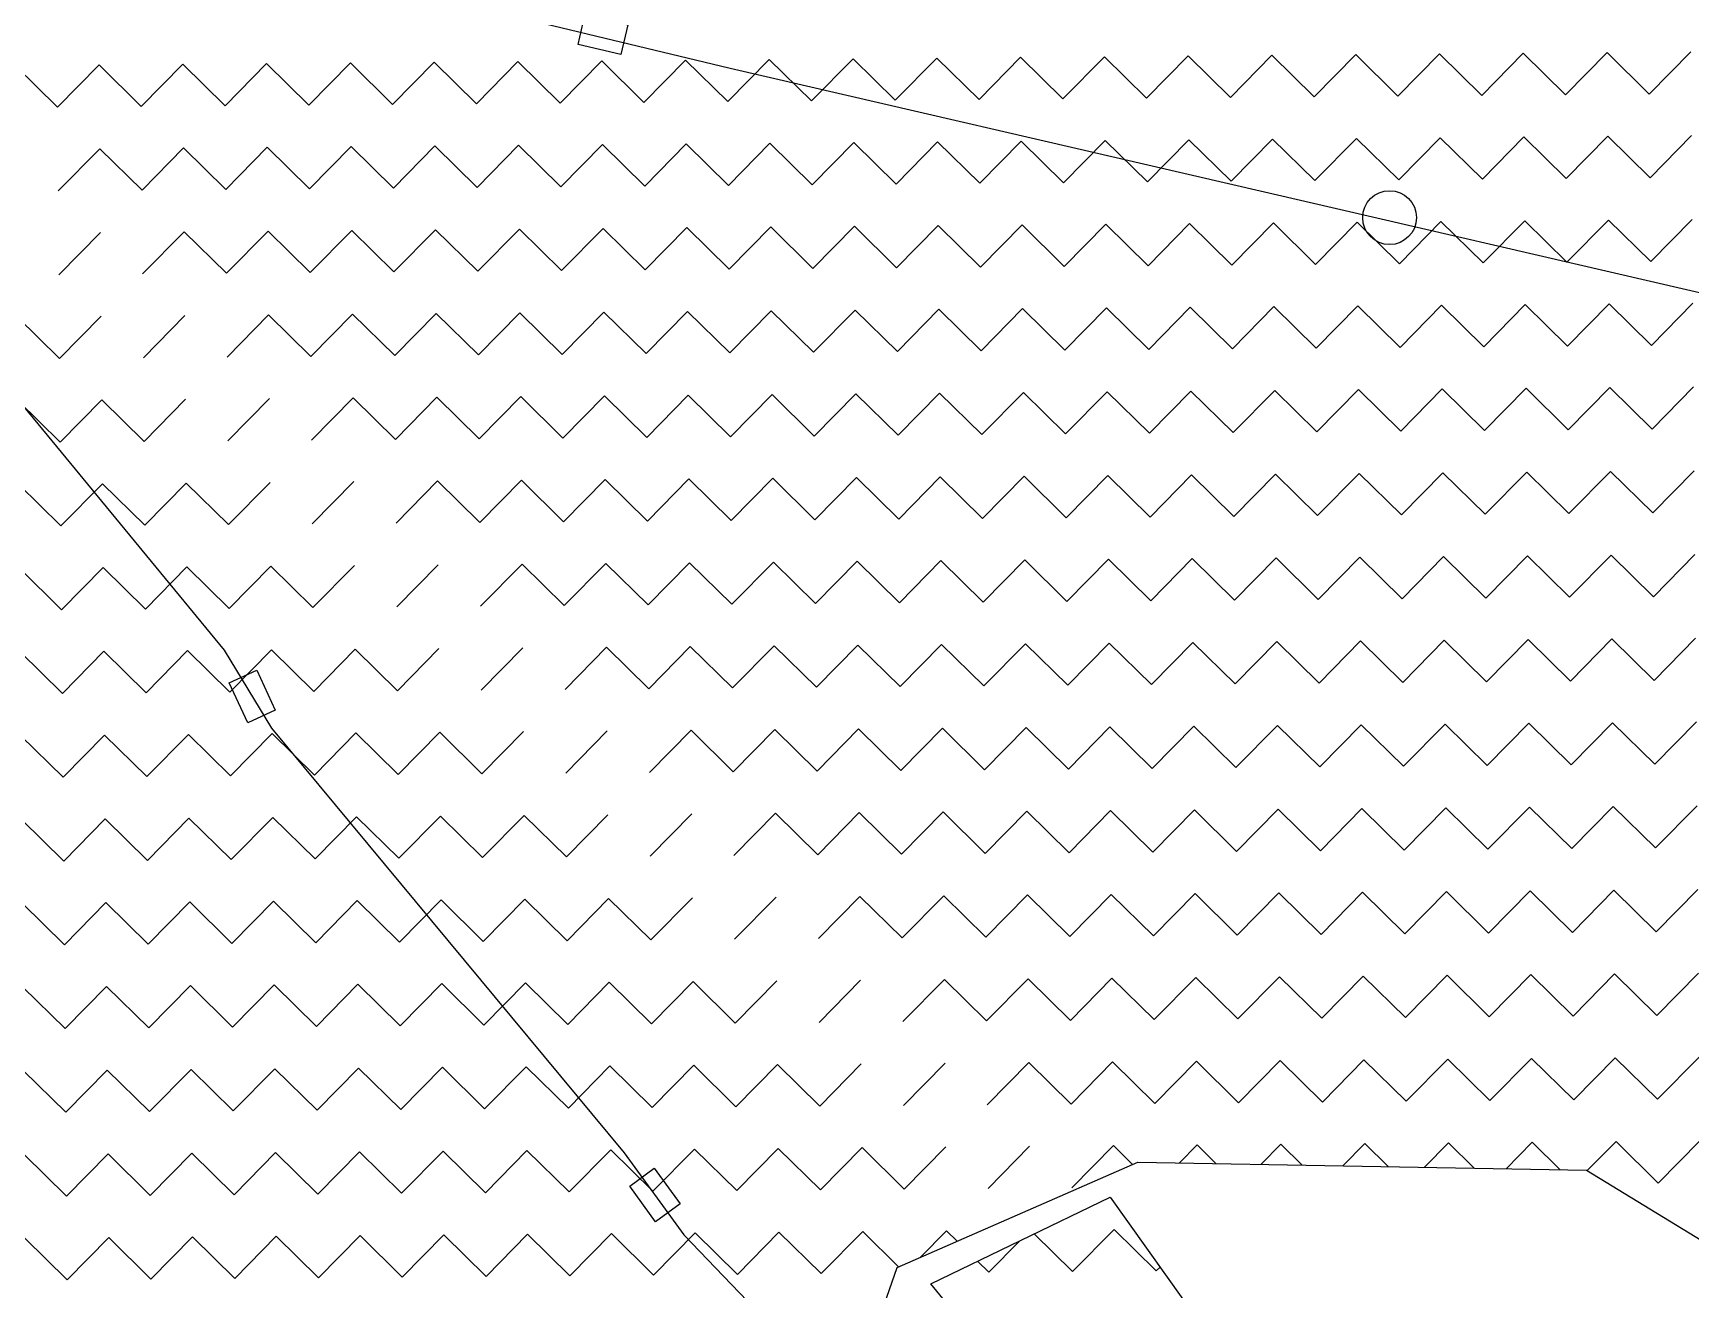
# Model space of a CAD drawing. Header units: metres. Extents: x 342804 to 346854, y 1762918 to 1765966.
# Drawn here: x 343807.9 to 344069.7, y 1764302.5 to 1764501 of the extents above; entities that cross this region are included whole.
import ezdxf

# ---------------------------------------------------------------- set-up
doc = ezdxf.new("R2010")
doc.units = ezdxf.units.M
doc.header["$MEASUREMENT"] = 0
doc.layers.add('POLY_HATCH', color=12, linetype='Continuous')
doc.layers.add('POLY_PARCEL', color=6, linetype='Continuous')

msp = doc.modelspace()

# ---------------------------------------------------------------- linework, layer by layer
for points in [[(343895.05, 1764503.89), (343901.82, 1764502.33), (343900.74, 1764497.64), (343893.97, 1764499.21)], [(343843.25, 1764400.42), (343846.16, 1764394.12), (343841.8, 1764392.1), (343838.89, 1764398.4)], [(343906, 1764321.74), (343910.09, 1764316.13), (343906.2, 1764313.3), (343902.12, 1764318.92)]]:
    msp.add_lwpolyline(points, close=True)
msp.add_circle((344022.13, 1764471.89), 4.25)
at = {"layer": 'POLY_HATCH', "linetype": 'Continuous'}
for p, q in [((343805.1, 1764495.9), (343811.77, 1764489.34)), ((343811.77, 1764489.34), (343818.33, 1764496.01)), ((343818.33, 1764496.01), (343825, 1764489.45)), ((343825, 1764489.45), (343831.56, 1764496.12)), ((343831.56, 1764496.12), (343838.23, 1764489.56)), ((343838.23, 1764489.56), (343844.79, 1764496.23)), ((343844.79, 1764496.23), (343851.46, 1764489.67)), ((343851.46, 1764489.67), (343858.02, 1764496.34)), ((343858.02, 1764496.34), (343864.69, 1764489.78)), ((343864.69, 1764489.78), (343871.25, 1764496.45)), ((343871.25, 1764496.45), (343877.92, 1764489.89)), ((343877.92, 1764489.89), (343884.48, 1764496.55)), ((343884.48, 1764496.55), (343891.15, 1764489.99)), ((343891.15, 1764489.99), (343897.71, 1764496.66)), ((343897.71, 1764496.66), (343904.38, 1764490.1)), ((343904.38, 1764490.1), (343910.94, 1764496.77)), ((343910.94, 1764496.77), (343917.61, 1764490.21)), ((343917.61, 1764490.21), (343924.17, 1764496.88)), ((343924.17, 1764496.88), (343930.84, 1764490.32)), ((343930.84, 1764490.32), (343937.4, 1764496.99)), ((343937.4, 1764496.99), (343944.07, 1764490.43)), ((343944.07, 1764490.43), (343950.63, 1764497.1)), ((343950.63, 1764497.1), (343957.3, 1764490.54)), ((343957.3, 1764490.54), (343963.86, 1764497.21)), ((343963.86, 1764497.21), (343970.53, 1764490.64)), ((343970.53, 1764490.64), (343977.09, 1764497.31)), ((343977.09, 1764497.31), (343983.76, 1764490.75)), ((343983.76, 1764490.75), (343990.32, 1764497.42)), ((343990.32, 1764497.42), (343996.99, 1764490.86)), ((343996.99, 1764490.86), (344003.55, 1764497.53)), ((344003.55, 1764497.53), (344010.22, 1764490.97)), ((344010.22, 1764490.97), (344016.78, 1764497.64)), ((344016.78, 1764497.64), (344023.45, 1764491.08)), ((344023.45, 1764491.08), (344030.01, 1764497.75)), ((344030.01, 1764497.75), (344036.68, 1764491.19)), ((344036.68, 1764491.19), (344043.24, 1764497.86)), ((344043.24, 1764497.86), (344049.91, 1764491.3)), ((344049.91, 1764491.3), (344056.47, 1764497.97)), ((344056.47, 1764497.97), (344063.14, 1764491.4)), ((344063.14, 1764491.4), (344069.7, 1764498.07)), ((343825.11, 1764476.22), (343831.67, 1764482.89)), ((343831.67, 1764482.89), (343838.34, 1764476.33)), ((343838.34, 1764476.33), (343844.9, 1764483)), ((343844.9, 1764483), (343851.57, 1764476.44)), ((343851.57, 1764476.44), (343858.13, 1764483.11)), ((343858.13, 1764483.11), (343864.8, 1764476.55)), ((343864.8, 1764476.55), (343871.36, 1764483.22)), ((343871.36, 1764483.22), (343878.03, 1764476.66)), ((343878.03, 1764476.66), (343884.59, 1764483.32)), ((343884.59, 1764483.32), (343891.26, 1764476.76)), ((343891.26, 1764476.76), (343897.82, 1764483.43)), ((343897.82, 1764483.43), (343904.49, 1764476.87)), ((343904.49, 1764476.87), (343911.05, 1764483.54)), ((343911.05, 1764483.54), (343917.72, 1764476.98)), ((343917.72, 1764476.98), (343924.28, 1764483.65)), ((343924.28, 1764483.65), (343930.95, 1764477.09)), ((343930.95, 1764477.09), (343937.51, 1764483.76)), ((343937.51, 1764483.76), (343944.18, 1764477.2)), ((343944.18, 1764477.2), (343950.74, 1764483.87)), ((343950.74, 1764483.87), (343957.41, 1764477.31)), ((343957.41, 1764477.31), (343963.97, 1764483.98)), ((343963.97, 1764483.98), (343970.64, 1764477.41)), ((343970.64, 1764477.41), (343977.2, 1764484.08)), ((343977.2, 1764484.08), (343983.87, 1764477.52)), ((343983.87, 1764477.52), (343990.43, 1764484.19)), ((343990.43, 1764484.19), (343997.1, 1764477.63)), ((343997.1, 1764477.63), (344003.66, 1764484.3)), ((344003.66, 1764484.3), (344010.33, 1764477.74)), ((344010.33, 1764477.74), (344016.89, 1764484.41)), ((344016.89, 1764484.41), (344023.56, 1764477.85)), ((344023.56, 1764477.85), (344030.12, 1764484.52)), ((344030.12, 1764484.52), (344036.79, 1764477.96)), ((344036.79, 1764477.96), (344043.35, 1764484.63)), ((344043.35, 1764484.63), (344050.02, 1764478.07)), ((344050.02, 1764478.07), (344056.58, 1764484.74)), ((344056.58, 1764484.74), (344063.25, 1764478.17)), ((344063.25, 1764478.17), (344069.81, 1764484.84)), ((343811.88, 1764476.11), (343818.44, 1764482.78)), ((343818.44, 1764482.78), (343825.11, 1764476.22)), ((343838.44, 1764463.1), (343845.01, 1764469.77)), ((343845.01, 1764469.77), (343851.67, 1764463.21)), ((343851.67, 1764463.21), (343858.24, 1764469.88)), ((343858.24, 1764469.88), (343864.9, 1764463.32)), ((343864.9, 1764463.32), (343871.47, 1764469.99)), ((343871.47, 1764469.99), (343878.13, 1764463.43)), ((343878.13, 1764463.43), (343884.7, 1764470.09)), ((343884.7, 1764470.09), (343891.36, 1764463.53)), ((343891.36, 1764463.53), (343897.93, 1764470.2)), ((343897.93, 1764470.2), (343904.59, 1764463.64)), ((343904.59, 1764463.64), (343911.16, 1764470.31)), ((343911.16, 1764470.31), (343917.82, 1764463.75)), ((343917.82, 1764463.75), (343924.39, 1764470.42)), ((343924.39, 1764470.42), (343931.05, 1764463.86)), ((343931.05, 1764463.86), (343937.62, 1764470.53)), ((343937.62, 1764470.53), (343944.28, 1764463.97)), ((343944.28, 1764463.97), (343950.85, 1764470.64)), ((343950.85, 1764470.64), (343957.52, 1764464.08)), ((343957.52, 1764464.08), (343964.08, 1764470.75)), ((343964.08, 1764470.75), (343970.75, 1764464.18)), ((343970.75, 1764464.18), (343977.31, 1764470.85)), ((343977.31, 1764470.85), (343983.98, 1764464.29)), ((343983.98, 1764464.29), (343990.54, 1764470.96)), ((343990.54, 1764470.96), (343997.21, 1764464.4)), ((343997.21, 1764464.4), (344003.77, 1764471.07)), ((344003.77, 1764471.07), (344010.44, 1764464.51)), ((344010.44, 1764464.51), (344017, 1764471.18)), ((344017, 1764471.18), (344023.67, 1764464.62)), ((344023.67, 1764464.62), (344030.23, 1764471.29)), ((344030.23, 1764471.29), (344036.9, 1764464.73)), ((344036.9, 1764464.73), (344043.46, 1764471.4)), ((344043.46, 1764471.4), (344050.13, 1764464.84)), ((344050.13, 1764464.84), (344056.69, 1764471.51)), ((344056.69, 1764471.51), (344063.36, 1764464.94)), ((344063.36, 1764464.94), (344069.92, 1764471.61)), ((343811.98, 1764462.88), (343818.55, 1764469.55)), ((343825.21, 1764462.99), (343831.78, 1764469.66)), ((343831.78, 1764469.66), (343838.44, 1764463.1)), ((343851.78, 1764449.98), (343858.34, 1764456.65)), ((343858.34, 1764456.65), (343865.01, 1764450.09)), ((343865.01, 1764450.09), (343871.57, 1764456.76)), ((343871.57, 1764456.76), (343878.24, 1764450.2)), ((343878.24, 1764450.2), (343884.8, 1764456.86)), ((343884.8, 1764456.86), (343891.47, 1764450.3)), ((343891.47, 1764450.3), (343898.03, 1764456.97)), ((343898.03, 1764456.97), (343904.7, 1764450.41)), ((343904.7, 1764450.41), (343911.26, 1764457.08)), ((343911.26, 1764457.08), (343917.93, 1764450.52)), ((343917.93, 1764450.52), (343924.49, 1764457.19)), ((343924.49, 1764457.19), (343931.16, 1764450.63)), ((343931.16, 1764450.63), (343937.72, 1764457.3)), ((343937.72, 1764457.3), (343944.39, 1764450.74)), ((343944.39, 1764450.74), (343950.95, 1764457.41)), ((343950.95, 1764457.41), (343957.62, 1764450.85)), ((343957.62, 1764450.85), (343964.18, 1764457.52)), ((343964.18, 1764457.52), (343970.85, 1764450.95)), ((343970.85, 1764450.95), (343977.41, 1764457.62)), ((343977.41, 1764457.62), (343984.08, 1764451.06)), ((343984.08, 1764451.06), (343990.64, 1764457.73)), ((343990.64, 1764457.73), (343997.31, 1764451.17)), ((343997.31, 1764451.17), (344003.87, 1764457.84)), ((344003.87, 1764457.84), (344010.54, 1764451.28)), ((344010.54, 1764451.28), (344017.1, 1764457.95)), ((344017.1, 1764457.95), (344023.77, 1764451.39)), ((344023.77, 1764451.39), (344030.33, 1764458.06)), ((344030.33, 1764458.06), (344037, 1764451.5)), ((344037, 1764451.5), (344043.56, 1764458.17)), ((344043.56, 1764458.17), (344050.23, 1764451.61)), ((344050.23, 1764451.61), (344056.79, 1764458.28)), ((344056.79, 1764458.28), (344063.46, 1764451.71)), ((344063.46, 1764451.71), (344070.02, 1764458.38)), ((343805.42, 1764456.21), (343812.09, 1764449.65)), ((343812.09, 1764449.65), (343818.65, 1764456.32)), ((343825.32, 1764449.76), (343831.88, 1764456.43)), ((343838.55, 1764449.87), (343845.11, 1764456.54)), ((343845.11, 1764456.54), (343851.78, 1764449.98)), ((343878.35, 1764436.96), (343884.91, 1764443.63)), ((343884.91, 1764443.63), (343891.58, 1764437.07)), ((343891.58, 1764437.07), (343898.14, 1764443.74)), ((343898.14, 1764443.74), (343904.81, 1764437.18)), ((343904.81, 1764437.18), (343911.37, 1764443.85)), ((343911.37, 1764443.85), (343918.04, 1764437.29)), ((343918.04, 1764437.29), (343924.6, 1764443.96)), ((343924.6, 1764443.96), (343931.27, 1764437.4)), ((343931.27, 1764437.4), (343937.83, 1764444.07)), ((343937.83, 1764444.07), (343944.5, 1764437.51)), ((343944.5, 1764437.51), (343951.06, 1764444.18)), ((343951.06, 1764444.18), (343957.73, 1764437.62)), ((343957.73, 1764437.62), (343964.29, 1764444.29)), ((343964.29, 1764444.29), (343970.96, 1764437.72)), ((343970.96, 1764437.72), (343977.52, 1764444.39)), ((343977.52, 1764444.39), (343984.19, 1764437.83)), ((343984.19, 1764437.83), (343990.75, 1764444.5)), ((343990.75, 1764444.5), (343997.42, 1764437.94)), ((343997.42, 1764437.94), (344003.98, 1764444.61)), ((344003.98, 1764444.61), (344010.65, 1764438.05)), ((344010.65, 1764438.05), (344017.21, 1764444.72)), ((344017.21, 1764444.72), (344023.88, 1764438.16)), ((344023.88, 1764438.16), (344030.44, 1764444.83)), ((344030.44, 1764444.83), (344037.11, 1764438.27)), ((344037.11, 1764438.27), (344043.67, 1764444.94)), ((344043.67, 1764444.94), (344050.34, 1764438.38)), ((344050.34, 1764438.38), (344056.9, 1764445.05)), ((344056.9, 1764445.05), (344063.57, 1764438.48)), ((344063.57, 1764438.48), (344070.13, 1764445.15)), ((343805.53, 1764442.98), (343812.2, 1764436.42)), ((343812.2, 1764436.42), (343818.76, 1764443.09)), ((343818.76, 1764443.09), (343825.43, 1764436.53)), ((343825.43, 1764436.53), (343831.99, 1764443.2)), ((343838.66, 1764436.64), (343845.22, 1764443.31)), ((343851.89, 1764436.75), (343858.45, 1764443.42)), ((343858.45, 1764443.42), (343865.12, 1764436.86)), ((343865.12, 1764436.86), (343871.68, 1764443.53)), ((343871.68, 1764443.53), (343878.35, 1764436.96)), ((343891.69, 1764423.84), (343898.25, 1764430.51)), ((343898.25, 1764430.51), (343904.92, 1764423.95)), ((343904.92, 1764423.95), (343911.48, 1764430.62)), ((343911.48, 1764430.62), (343918.15, 1764424.06)), ((343918.15, 1764424.06), (343924.71, 1764430.73)), ((343924.71, 1764430.73), (343931.38, 1764424.17)), ((343931.38, 1764424.17), (343937.94, 1764430.84)), ((343937.94, 1764430.84), (343944.61, 1764424.28)), ((343944.61, 1764424.28), (343951.17, 1764430.95)), ((343951.17, 1764430.95), (343957.84, 1764424.39)), ((343957.84, 1764424.39), (343964.4, 1764431.06)), ((343964.4, 1764431.06), (343971.07, 1764424.49)), ((343971.07, 1764424.49), (343977.63, 1764431.16)), ((343977.63, 1764431.16), (343984.3, 1764424.6)), ((343984.3, 1764424.6), (343990.86, 1764431.27)), ((343990.86, 1764431.27), (343997.53, 1764424.71)), ((343997.53, 1764424.71), (344004.09, 1764431.38)), ((344004.09, 1764431.38), (344010.76, 1764424.82)), ((344010.76, 1764424.82), (344017.32, 1764431.49)), ((344017.32, 1764431.49), (344023.99, 1764424.93)), ((344023.99, 1764424.93), (344030.55, 1764431.6)), ((344030.55, 1764431.6), (344037.22, 1764425.04)), ((344037.22, 1764425.04), (344043.78, 1764431.71)), ((344043.78, 1764431.71), (344050.45, 1764425.15)), ((344050.45, 1764425.15), (344057.01, 1764431.82)), ((344057.01, 1764431.82), (344063.68, 1764425.25)), ((344063.68, 1764425.25), (344070.24, 1764431.92)), ((343805.64, 1764429.75), (343812.31, 1764423.19)), ((343812.31, 1764423.19), (343818.87, 1764429.86)), ((343818.87, 1764429.86), (343825.54, 1764423.3)), ((343825.54, 1764423.3), (343832.1, 1764429.97)), ((343832.1, 1764429.97), (343838.77, 1764423.41)), ((343838.77, 1764423.41), (343845.33, 1764430.08)), ((343852, 1764423.52), (343858.56, 1764430.19)), ((343865.23, 1764423.63), (343871.79, 1764430.3)), ((343871.79, 1764430.3), (343878.46, 1764423.73)), ((343878.46, 1764423.73), (343885.02, 1764430.4)), ((343885.02, 1764430.4), (343891.69, 1764423.84)), ((343905.03, 1764410.72), (343911.59, 1764417.39)), ((343911.59, 1764417.39), (343918.26, 1764410.83)), ((343918.26, 1764410.83), (343924.82, 1764417.5)), ((343924.82, 1764417.5), (343931.49, 1764410.94)), ((343931.49, 1764410.94), (343938.05, 1764417.61)), ((343938.05, 1764417.61), (343944.72, 1764411.05)), ((343944.72, 1764411.05), (343951.28, 1764417.72)), ((343951.28, 1764417.72), (343957.95, 1764411.16)), ((343957.95, 1764411.16), (343964.51, 1764417.83)), ((343964.51, 1764417.83), (343971.18, 1764411.26)), ((343971.18, 1764411.26), (343977.74, 1764417.93)), ((343977.74, 1764417.93), (343984.41, 1764411.37)), ((343984.41, 1764411.37), (343990.97, 1764418.04)), ((343990.97, 1764418.04), (343997.64, 1764411.48)), ((343997.64, 1764411.48), (344004.2, 1764418.15)), ((344004.2, 1764418.15), (344010.87, 1764411.59)), ((344010.87, 1764411.59), (344017.43, 1764418.26)), ((344017.43, 1764418.26), (344024.1, 1764411.7)), ((344024.1, 1764411.7), (344030.66, 1764418.37)), ((344030.66, 1764418.37), (344037.33, 1764411.81)), ((344037.33, 1764411.81), (344043.89, 1764418.48)), ((344043.89, 1764418.48), (344050.56, 1764411.92)), ((344050.56, 1764411.92), (344057.12, 1764418.59)), ((344057.12, 1764418.59), (344063.79, 1764412.02)), ((344063.79, 1764412.02), (344070.35, 1764418.69)), ((343805.75, 1764416.52), (343812.42, 1764409.96)), ((343812.42, 1764409.96), (343818.98, 1764416.63)), ((343818.98, 1764416.63), (343825.65, 1764410.07)), ((343825.65, 1764410.07), (343832.21, 1764416.74)), ((343832.21, 1764416.74), (343838.88, 1764410.18)), ((343838.88, 1764410.18), (343845.44, 1764416.85)), ((343845.44, 1764416.85), (343852.11, 1764410.29)), ((343852.11, 1764410.29), (343858.67, 1764416.96)), ((343865.34, 1764410.4), (343871.9, 1764417.07)), ((343878.57, 1764410.5), (343885.13, 1764417.17)), ((343885.13, 1764417.17), (343891.8, 1764410.61)), ((343891.8, 1764410.61), (343898.36, 1764417.28)), ((343898.36, 1764417.28), (343905.03, 1764410.72)), ((343918.37, 1764397.6), (343924.93, 1764404.27)), ((343924.93, 1764404.27), (343931.6, 1764397.71)), ((343931.6, 1764397.71), (343938.16, 1764404.38)), ((343938.16, 1764404.38), (343944.83, 1764397.82)), ((343944.83, 1764397.82), (343951.39, 1764404.49)), ((343951.39, 1764404.49), (343958.06, 1764397.93)), ((343958.06, 1764397.93), (343964.62, 1764404.6)), ((343964.62, 1764404.6), (343971.29, 1764398.03)), ((343971.29, 1764398.03), (343977.85, 1764404.7)), ((343977.85, 1764404.7), (343984.52, 1764398.14)), ((343984.52, 1764398.14), (343991.08, 1764404.81)), ((343991.08, 1764404.81), (343997.75, 1764398.25)), ((343997.75, 1764398.25), (344004.31, 1764404.92)), ((344004.31, 1764404.92), (344010.98, 1764398.36)), ((344010.98, 1764398.36), (344017.54, 1764405.03)), ((344017.54, 1764405.03), (344024.21, 1764398.47)), ((344024.21, 1764398.47), (344030.77, 1764405.14)), ((344030.77, 1764405.14), (344037.44, 1764398.58)), ((344037.44, 1764398.58), (344044, 1764405.25)), ((344044, 1764405.25), (344050.67, 1764398.69)), ((344050.67, 1764398.69), (344057.23, 1764405.36)), ((344057.23, 1764405.36), (344063.9, 1764398.79)), ((344063.9, 1764398.79), (344070.46, 1764405.46)), ((343805.86, 1764403.29), (343812.53, 1764396.73)), ((343812.53, 1764396.73), (343819.09, 1764403.4)), ((343819.09, 1764403.4), (343825.76, 1764396.84)), ((343825.76, 1764396.84), (343832.32, 1764403.51)), ((343832.32, 1764403.51), (343838.99, 1764396.95)), ((343838.99, 1764396.95), (343845.55, 1764403.62)), ((343845.55, 1764403.62), (343852.22, 1764397.06)), ((343852.22, 1764397.06), (343858.78, 1764403.73)), ((343858.78, 1764403.73), (343865.45, 1764397.17)), ((343865.45, 1764397.17), (343872.01, 1764403.84)), ((343878.68, 1764397.27), (343885.24, 1764403.94)), ((343891.91, 1764397.38), (343898.47, 1764404.05)), ((343898.47, 1764404.05), (343905.14, 1764397.49)), ((343905.14, 1764397.49), (343911.7, 1764404.16)), ((343911.7, 1764404.16), (343918.37, 1764397.6)), ((343944.94, 1764384.59), (343951.5, 1764391.26)), ((343951.5, 1764391.26), (343958.17, 1764384.7)), ((343958.17, 1764384.7), (343964.73, 1764391.37)), ((343964.73, 1764391.37), (343971.4, 1764384.8)), ((343971.4, 1764384.8), (343977.96, 1764391.47)), ((343977.96, 1764391.47), (343984.63, 1764384.91)), ((343984.63, 1764384.91), (343991.19, 1764391.58)), ((343991.19, 1764391.58), (343997.86, 1764385.02)), ((343997.86, 1764385.02), (344004.42, 1764391.69)), ((344004.42, 1764391.69), (344011.09, 1764385.13)), ((344011.09, 1764385.13), (344017.65, 1764391.8)), ((344017.65, 1764391.8), (344024.32, 1764385.24)), ((344024.32, 1764385.24), (344030.88, 1764391.91)), ((344030.88, 1764391.91), (344037.55, 1764385.35)), ((344037.55, 1764385.35), (344044.11, 1764392.02)), ((344044.11, 1764392.02), (344050.78, 1764385.46)), ((344050.78, 1764385.46), (344057.34, 1764392.12)), ((344057.34, 1764392.12), (344064.01, 1764385.56)), ((344064.01, 1764385.56), (344070.57, 1764392.23)), ((343805.97, 1764390.06), (343812.64, 1764383.5)), ((343812.64, 1764383.5), (343819.2, 1764390.17)), ((343819.2, 1764390.17), (343825.87, 1764383.61)), ((343825.87, 1764383.61), (343832.43, 1764390.28)), ((343832.43, 1764390.28), (343839.1, 1764383.72)), ((343839.1, 1764383.72), (343845.66, 1764390.39)), ((343845.66, 1764390.39), (343852.33, 1764383.83)), ((343852.33, 1764383.83), (343858.89, 1764390.5)), ((343858.89, 1764390.5), (343865.56, 1764383.94)), ((343865.56, 1764383.94), (343872.12, 1764390.61)), ((343872.12, 1764390.61), (343878.79, 1764384.04)), ((343878.79, 1764384.04), (343885.35, 1764390.71)), ((343892.02, 1764384.15), (343898.58, 1764390.82)), ((343905.25, 1764384.26), (343911.81, 1764390.93)), ((343911.81, 1764390.93), (343918.48, 1764384.37)), ((343918.48, 1764384.37), (343925.04, 1764391.04)), ((343925.04, 1764391.04), (343931.71, 1764384.48)), ((343931.71, 1764384.48), (343938.27, 1764391.15)), ((343938.27, 1764391.15), (343944.94, 1764384.59)), ((343958.27, 1764371.47), (343964.84, 1764378.14)), ((343964.84, 1764378.14), (343971.5, 1764371.57)), ((343971.5, 1764371.57), (343978.07, 1764378.24)), ((343978.07, 1764378.24), (343984.73, 1764371.68)), ((343984.73, 1764371.68), (343991.3, 1764378.35)), ((343991.3, 1764378.35), (343997.96, 1764371.79)), ((343997.96, 1764371.79), (344004.53, 1764378.46)), ((344004.53, 1764378.46), (344011.2, 1764371.9)), ((344011.2, 1764371.9), (344017.76, 1764378.57)), ((344017.76, 1764378.57), (344024.43, 1764372.01)), ((344024.43, 1764372.01), (344030.99, 1764378.68)), ((344030.99, 1764378.68), (344037.66, 1764372.12)), ((344037.66, 1764372.12), (344044.22, 1764378.79)), ((344044.22, 1764378.79), (344050.89, 1764372.23)), ((344050.89, 1764372.23), (344057.45, 1764378.89)), ((344057.45, 1764378.89), (344064.12, 1764372.33)), ((344064.12, 1764372.33), (344070.68, 1764379)), ((343806.07, 1764376.83), (343812.74, 1764370.27)), ((343812.74, 1764370.27), (343819.3, 1764376.94)), ((343819.3, 1764376.94), (343825.97, 1764370.38)), ((343825.97, 1764370.38), (343832.53, 1764377.05)), ((343832.53, 1764377.05), (343839.2, 1764370.49)), ((343839.2, 1764370.49), (343845.76, 1764377.16)), ((343845.76, 1764377.16), (343852.43, 1764370.6)), ((343852.43, 1764370.6), (343858.99, 1764377.27)), ((343858.99, 1764377.27), (343865.66, 1764370.71)), ((343865.66, 1764370.71), (343872.23, 1764377.38)), ((343872.23, 1764377.38), (343878.89, 1764370.81)), ((343878.89, 1764370.81), (343885.46, 1764377.48)), ((343885.46, 1764377.48), (343892.12, 1764370.92)), ((343892.12, 1764370.92), (343898.69, 1764377.59)), ((343905.35, 1764371.03), (343911.92, 1764377.7)), ((343918.58, 1764371.14), (343925.15, 1764377.81)), ((343925.15, 1764377.81), (343931.81, 1764371.25)), ((343931.81, 1764371.25), (343938.38, 1764377.92)), ((343938.38, 1764377.92), (343945.04, 1764371.36)), ((343945.04, 1764371.36), (343951.61, 1764378.03)), ((343951.61, 1764378.03), (343958.27, 1764371.47)), ((343971.61, 1764358.34), (343978.17, 1764365.01)), ((343978.17, 1764365.01), (343984.84, 1764358.45)), ((343984.84, 1764358.45), (343991.4, 1764365.12)), ((343991.4, 1764365.12), (343998.07, 1764358.56)), ((343998.07, 1764358.56), (344004.63, 1764365.23)), ((344004.63, 1764365.23), (344011.3, 1764358.67)), ((344011.3, 1764358.67), (344017.86, 1764365.34)), ((344017.86, 1764365.34), (344024.53, 1764358.78)), ((344024.53, 1764358.78), (344031.09, 1764365.45)), ((344031.09, 1764365.45), (344037.76, 1764358.89)), ((344037.76, 1764358.89), (344044.32, 1764365.56)), ((344044.32, 1764365.56), (344050.99, 1764359)), ((344050.99, 1764359), (344057.55, 1764365.66)), ((344057.55, 1764365.66), (344064.22, 1764359.1)), ((344064.22, 1764359.1), (344070.78, 1764365.77)), ((343806.18, 1764363.6), (343812.85, 1764357.04)), ((343812.85, 1764357.04), (343819.41, 1764363.71)), ((343819.41, 1764363.71), (343826.08, 1764357.15)), ((343826.08, 1764357.15), (343832.64, 1764363.82)), ((343832.64, 1764363.82), (343839.31, 1764357.26)), ((343839.31, 1764357.26), (343845.87, 1764363.93)), ((343845.87, 1764363.93), (343852.54, 1764357.37)), ((343852.54, 1764357.37), (343859.1, 1764364.04)), ((343859.1, 1764364.04), (343865.77, 1764357.48)), ((343865.77, 1764357.48), (343872.33, 1764364.15)), ((343872.33, 1764364.15), (343879, 1764357.58)), ((343879, 1764357.58), (343885.56, 1764364.25)), ((343885.56, 1764364.25), (343892.23, 1764357.69)), ((343892.23, 1764357.69), (343898.79, 1764364.36)), ((343898.79, 1764364.36), (343905.46, 1764357.8)), ((343905.46, 1764357.8), (343912.02, 1764364.47)), ((343918.69, 1764357.91), (343925.25, 1764364.58)), ((343931.92, 1764358.02), (343938.48, 1764364.69)), ((343938.48, 1764364.69), (343945.15, 1764358.13)), ((343945.15, 1764358.13), (343951.71, 1764364.8)), ((343951.71, 1764364.8), (343958.38, 1764358.24)), ((343958.38, 1764358.24), (343964.94, 1764364.91)), ((343964.94, 1764364.91), (343971.61, 1764358.34)), ((343998.18, 1764345.33), (344004.74, 1764352)), ((344004.74, 1764352), (344011.41, 1764345.44)), ((344011.41, 1764345.44), (344017.97, 1764352.11)), ((344017.97, 1764352.11), (344024.64, 1764345.55)), ((344024.64, 1764345.55), (344031.2, 1764352.22)), ((344031.2, 1764352.22), (344037.87, 1764345.66)), ((344037.87, 1764345.66), (344044.43, 1764352.33)), ((344044.43, 1764352.33), (344051.1, 1764345.77)), ((344051.1, 1764345.77), (344057.66, 1764352.43)), ((344057.66, 1764352.43), (344064.33, 1764345.87)), ((344064.33, 1764345.87), (344070.89, 1764352.54)), ((343806.29, 1764350.37), (343812.96, 1764343.81)), ((343812.96, 1764343.81), (343819.52, 1764350.48)), ((343819.52, 1764350.48), (343826.19, 1764343.92)), ((343826.19, 1764343.92), (343832.75, 1764350.59)), ((343832.75, 1764350.59), (343839.42, 1764344.03)), ((343839.42, 1764344.03), (343845.98, 1764350.7)), ((343845.98, 1764350.7), (343852.65, 1764344.14)), ((343852.65, 1764344.14), (343859.21, 1764350.81)), ((343859.21, 1764350.81), (343865.88, 1764344.25)), ((343865.88, 1764344.25), (343872.44, 1764350.92)), ((343872.44, 1764350.92), (343879.11, 1764344.35)), ((343879.11, 1764344.35), (343885.67, 1764351.02)), ((343885.67, 1764351.02), (343892.34, 1764344.46)), ((343892.34, 1764344.46), (343898.9, 1764351.13)), ((343898.9, 1764351.13), (343905.57, 1764344.57)), ((343905.57, 1764344.57), (343912.13, 1764351.24)), ((343912.13, 1764351.24), (343918.8, 1764344.68)), ((343918.8, 1764344.68), (343925.36, 1764351.35)), ((343932.03, 1764344.79), (343938.59, 1764351.46)), ((343945.26, 1764344.9), (343951.82, 1764351.57)), ((343951.82, 1764351.57), (343958.49, 1764345.01)), ((343958.49, 1764345.01), (343965.05, 1764351.67)), ((343965.05, 1764351.67), (343971.72, 1764345.11)), ((343971.72, 1764345.11), (343978.28, 1764351.78)), ((343978.28, 1764351.78), (343984.95, 1764345.22)), ((343984.95, 1764345.22), (343991.51, 1764351.89)), ((343991.51, 1764351.89), (343998.18, 1764345.33)), ((344011.52, 1764332.21), (344018.08, 1764338.88)), ((344018.08, 1764338.88), (344024.75, 1764332.32)), ((344024.75, 1764332.32), (344031.31, 1764338.99)), ((344031.31, 1764338.99), (344037.98, 1764332.43)), ((344037.98, 1764332.43), (344044.54, 1764339.1)), ((344044.54, 1764339.1), (344051.21, 1764332.54)), ((344051.21, 1764332.54), (344057.77, 1764339.2)), ((344057.77, 1764339.2), (344064.44, 1764332.64)), ((344064.44, 1764332.64), (344071, 1764339.31)), ((343806.4, 1764337.14), (343813.07, 1764330.58)), ((343813.07, 1764330.58), (343819.63, 1764337.25)), ((343819.63, 1764337.25), (343826.3, 1764330.69)), ((343826.3, 1764330.69), (343832.86, 1764337.36)), ((343832.86, 1764337.36), (343839.53, 1764330.8)), ((343839.53, 1764330.8), (343846.09, 1764337.47)), ((343846.09, 1764337.47), (343852.76, 1764330.91)), ((343852.76, 1764330.91), (343859.32, 1764337.58)), ((343859.32, 1764337.58), (343865.99, 1764331.02)), ((343865.99, 1764331.02), (343872.55, 1764337.69)), ((343872.55, 1764337.69), (343879.22, 1764331.12)), ((343879.22, 1764331.12), (343885.78, 1764337.79)), ((343885.78, 1764337.79), (343892.45, 1764331.23)), ((343892.45, 1764331.23), (343899.01, 1764337.9)), ((343899.01, 1764337.9), (343905.68, 1764331.34)), ((343905.68, 1764331.34), (343912.24, 1764338.01)), ((343912.24, 1764338.01), (343918.91, 1764331.45)), ((343918.91, 1764331.45), (343925.47, 1764338.12)), ((343925.47, 1764338.12), (343932.14, 1764331.56)), ((343932.14, 1764331.56), (343938.7, 1764338.23)), ((343945.37, 1764331.67), (343951.93, 1764338.34)), ((343958.6, 1764331.78), (343965.16, 1764338.44)), ((343965.16, 1764338.44), (343971.83, 1764331.88)), ((343971.83, 1764331.88), (343978.39, 1764338.55)), ((343978.39, 1764338.55), (343985.06, 1764331.99)), ((343985.06, 1764331.99), (343991.62, 1764338.66)), ((343991.62, 1764338.66), (343998.29, 1764332.1)), ((343998.29, 1764332.1), (344004.85, 1764338.77)), ((344004.85, 1764338.77), (344011.52, 1764332.21)), ((344027.63, 1764321.91), (344031.42, 1764325.76)), ((344031.42, 1764325.76), (344035.48, 1764321.77)), ((344040.53, 1764321.67), (344044.65, 1764325.87)), ((344044.65, 1764325.87), (344049.07, 1764321.52)), ((344053.35, 1764321.37), (344057.88, 1764325.97)), ((344057.88, 1764325.97), (344064.55, 1764319.41)), ((344064.55, 1764319.41), (344071.11, 1764326.08)), ((343806.51, 1764323.91), (343813.18, 1764317.35)), ((343813.18, 1764317.35), (343819.74, 1764324.02)), ((343819.74, 1764324.02), (343826.41, 1764317.46)), ((343826.41, 1764317.46), (343832.97, 1764324.13)), ((343832.97, 1764324.13), (343839.64, 1764317.57)), ((343839.64, 1764317.57), (343846.2, 1764324.24)), ((343846.2, 1764324.24), (343852.87, 1764317.68)), ((343852.87, 1764317.68), (343859.43, 1764324.35)), ((343859.43, 1764324.35), (343866.1, 1764317.79)), ((343866.1, 1764317.79), (343872.66, 1764324.46)), ((343872.66, 1764324.46), (343879.33, 1764317.89)), ((343879.33, 1764317.89), (343885.89, 1764324.56)), ((343885.89, 1764324.56), (343892.56, 1764318)), ((343892.56, 1764318), (343899.12, 1764324.67)), ((343899.12, 1764324.67), (343905.79, 1764318.11)), ((343905.79, 1764318.11), (343912.35, 1764324.78)), ((343912.35, 1764324.78), (343919.02, 1764318.22)), ((343919.02, 1764318.22), (343925.58, 1764324.89)), ((343925.58, 1764324.89), (343932.25, 1764318.33)), ((343932.25, 1764318.33), (343938.81, 1764325)), ((343938.81, 1764325), (343945.48, 1764318.44)), ((343945.48, 1764318.44), (343952.04, 1764325.11)), ((343958.71, 1764318.55), (343965.27, 1764325.21)), ((343971.94, 1764318.65), (343978.5, 1764325.32)), ((343978.5, 1764325.32), (343981.52, 1764322.35)), ((343988.95, 1764322.61), (343991.73, 1764325.43)), ((343991.73, 1764325.43), (343994.71, 1764322.51)), ((344001.85, 1764322.38), (344004.96, 1764325.54)), ((344004.96, 1764325.54), (344008.3, 1764322.26)), ((344014.74, 1764322.14), (344018.19, 1764325.65)), ((344018.19, 1764325.65), (344021.89, 1764322.01)), ((343806.62, 1764310.68), (343813.29, 1764304.12)), ((343813.29, 1764304.12), (343819.85, 1764310.79)), ((343819.85, 1764310.79), (343826.52, 1764304.23)), ((343826.52, 1764304.23), (343833.08, 1764310.9)), ((343833.08, 1764310.9), (343839.75, 1764304.34)), ((343839.75, 1764304.34), (343846.31, 1764311.01)), ((343846.31, 1764311.01), (343852.98, 1764304.45)), ((343852.98, 1764304.45), (343859.54, 1764311.12)), ((343859.54, 1764311.12), (343866.21, 1764304.56)), ((343866.21, 1764304.56), (343872.77, 1764311.23)), ((343872.77, 1764311.23), (343879.44, 1764304.66)), ((343879.44, 1764304.66), (343886, 1764311.33)), ((343886, 1764311.33), (343892.67, 1764304.77)), ((343892.67, 1764304.77), (343899.23, 1764311.44)), ((343899.23, 1764311.44), (343905.9, 1764304.88)), ((343905.9, 1764304.88), (343912.46, 1764311.55)), ((343912.46, 1764311.55), (343919.13, 1764304.99)), ((343919.13, 1764304.99), (343925.69, 1764311.66)), ((343925.69, 1764311.66), (343932.36, 1764305.1)), ((343932.36, 1764305.1), (343938.92, 1764311.77)), ((343938.92, 1764311.77), (343944.59, 1764306.19)), ((343948.04, 1764307.7), (343952.15, 1764311.88)), ((343952.15, 1764311.88), (343953.82, 1764310.23)), ((343958.82, 1764305.32), (343963.67, 1764310.25)), ((343966, 1764311.37), (343972.05, 1764305.42)), ((343972.05, 1764305.42), (343978.61, 1764312.09)), ((343978.61, 1764312.09), (343985.28, 1764305.53)), ((343957.05, 1764307.05), (343958.82, 1764305.32)), ((343985.28, 1764305.53), (343985.87, 1764306.14))]:
    msp.add_line(p, q, dxfattribs=at)
at = {"layer": 'POLY_HATCH'}
for p, q in [((343944.37, 1764306.09), (343982.37, 1764322.73)), ((343982.37, 1764322.73), (344053.23, 1764321.44)), ((344053.23, 1764321.44), (344217.63, 1764220.95)), ((343949.7, 1764303.51), (343978.01, 1764317.17)), ((343978.01, 1764317.17), (343998.31, 1764288.69)), ((343912.85, 1764215.53), (343944.37, 1764306.09)), ((343990.03, 1764254.26), (343949.7, 1764303.51))]:
    msp.add_line(p, q, dxfattribs=at)
at = {"layer": 'POLY_PARCEL'}
for p, q in [((343726.67, 1764538.82), (343838.08, 1764403.59)), ((343754.08, 1764534.89), (343917.98, 1764495.52)), ((343917.98, 1764495.52), (343917.98, 1764495.52)), ((343917.98, 1764495.52), (344136.99, 1764444.81)), ((343838.08, 1764403.59), (343845.55, 1764391.26)), ((343845.55, 1764391.26), (343901.27, 1764324.17)), ((343901.27, 1764324.17), (343910.68, 1764311.23)), ((343910.68, 1764311.23), (343933.62, 1764287.36))]:
    msp.add_line(p, q, dxfattribs=at)

doc.saveas('drawing.dxf')
